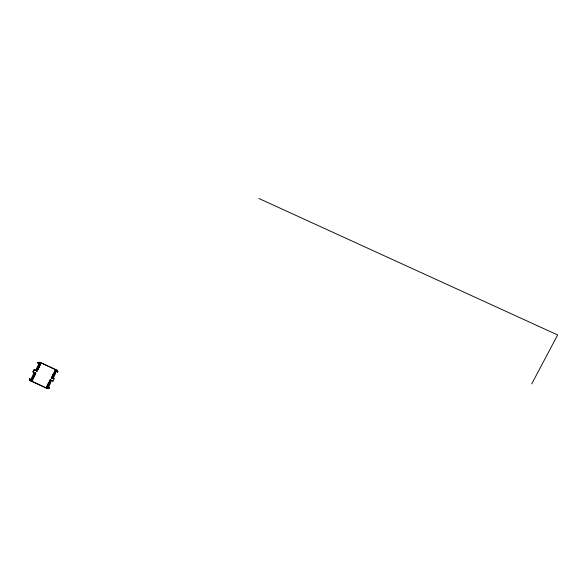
<?xml version="1.0" encoding="UTF-8"?>
<svg xmlns="http://www.w3.org/2000/svg" width="587" height="587" viewBox="0 0 587 587"><rect width="100%" height="100%" fill="white"/><g stroke="black" fill="none" stroke-linecap="round" stroke-linejoin="round"><path stroke-width="0.88" d="M34.185 376.59L33.217 378.41M37.957 369.546L38.991 367.389L38.889 367.792M48.171 385.395L48.479 384.529M52.947 376.392L53.138 375.812M29.357 378.835L32.138 380.105L29.357 378.835A2.465 2.054 16.6 0 0 30.106 380.603L47.371 388.491A2.465 2.054 16.6 0 0 49.337 387.963L46.622 386.503L49.337 387.963M30.216 380.692L30.164 380.413A2.465 2.054 16.6 0 1 29.416 378.637M32.138 380.105L35.748 373.281L33.033 371.82L34.193 369.641L36.966 370.903L34.193 369.641M33.143 377.25L33.657 376.135L33.349 377.059M36.908 371.101L40.525 364.285L37.803 362.817A2.465 2.054 16.6 0 1 39.769 362.289L57.042 370.177A2.465 2.054 16.6 0 1 57.783 371.945L55.009 370.683L57.783 371.945M32.982 379.217L33.459 377.602M35.147 375.13L35.631 373.508M35.748 373.281L33.033 371.82M37.994 368.35C39.358 364.74 36.35 371.622 37.92 368.247M39.916 362.318L56.983 370.368A2.465 2.054 16.6 0 1 57.731 372.143M40.525 364.285L37.803 362.817M47.408 385.813L47.892 384.192M47.231 388.469L30.275 380.501M50.056 380.105L49.579 381.719A4.292 0.389 -65.4 0 0 47.231 386.833M52.955 381.146L50.24 379.679L52.955 381.146L54.173 378.769L51.392 377.5L54.173 378.769M53.63 373.376L52.5 376.106M53.256 375.533L53.652 374.697M33.224 377.353L32.667 378.344L33.342 376.597M48.611 384.243L49 383.487M32.975 372.019L34.134 369.832M32.19 379.906L35.807 373.09M36.966 370.903L40.584 364.087M46.564 386.694L50.24 379.679M51.34 377.69L55.009 370.683M48.853 383.084L49.579 381.719A4.292 0.389 -65.4 0 1 50.372 381.161M51.34 378.402L53.146 374.99L52.595 375.951M531.712 383.891L557.65 334.972L258.838 198.465M48.538 383.076L47.818 384.955M47.29 388.271L47.43 388.301A2.465 2.054 16.6 0 0 49.396 387.765M37.751 363.015A2.465 2.054 16.6 0 1 38.493 362.59M39.087 362.465A2.465 2.054 16.6 0 1 39.718 362.48M36.233 371.432A4.292 0.389 -65.4 0 1 39.006 365.239A4.292 0.389 -65.4 0 1 39.043 366.618M37.707 369.605A4.292 0.389 -65.4 0 1 36.834 371.255M35.8 370.426A4.292 0.389 -65.4 0 1 38.14 365.283A4.292 0.389 -65.4 0 1 38.94 364.762M51.773 378.527A4.292 0.389 -65.4 0 1 53.909 373.515A4.292 0.389 -65.4 0 1 55.266 371.688M52.669 378.138A4.292 0.389 -65.4 0 1 55.215 372.642A4.292 0.389 -65.4 0 1 55.582 373.163A4.292 0.389 -65.4 0 1 53.035 378.659M31.456 380.427A4.292 0.389 -65.4 0 1 34.413 373.941A4.292 0.389 -65.4 0 1 33.863 376.597M32.931 378.608A4.292 0.389 -65.4 0 1 32.058 380.259M31.72 380.794A4.292 0.389 -65.4 0 1 31.346 380.904M31.023 379.429A4.292 0.389 -65.4 0 1 33.569 373.934A4.292 0.389 -65.4 0 1 33.936 374.455M30.81 380.794A4.292 0.389 -65.4 0 1 30.678 380.603M48.009 386.606A4.292 0.389 -65.4 0 1 47.598 387.354M47.261 387.897A4.292 0.389 -65.4 0 1 46.997 387.53M47.899 387.141A4.292 0.389 -65.4 0 1 50.438 381.638A4.292 0.389 -65.4 0 1 50.805 382.159A4.292 0.389 -65.4 0 1 48.266 387.662M47.929 388.198A4.292 0.389 -65.4 0 1 47.547 388.308"/></g></svg>
